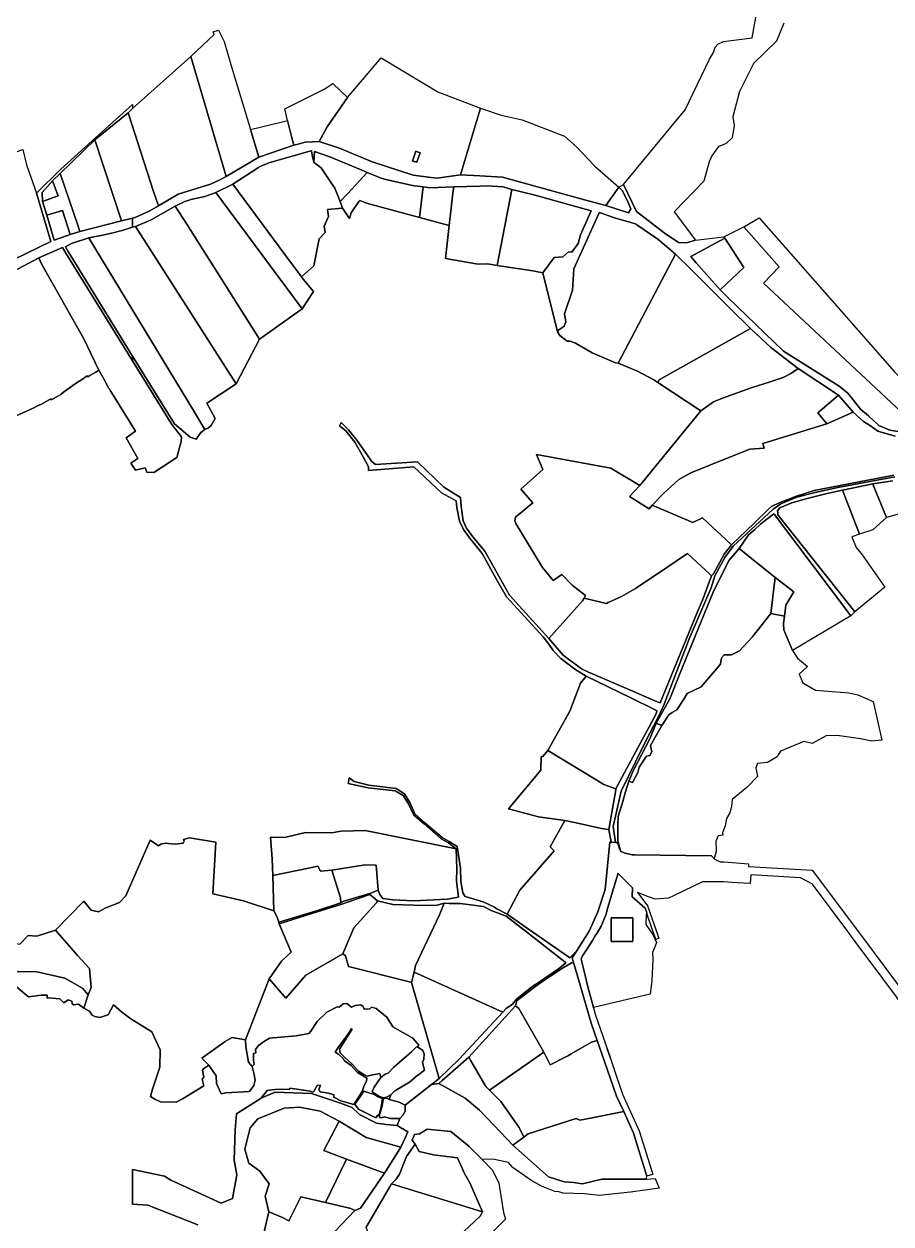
# Model space of a CAD drawing. Extents: x 542592 to 549536, y 1840490 to 1846308.
# Drawn here: x 547894 to 548738, y 1841193 to 1842361 of the extents above; entities that cross this region are included whole.
import ezdxf

# ---------------------------------------------------------------- set-up
doc = ezdxf.new("R2010")
doc.units = 0
doc.layers.add('Level 10', color=7, linetype='Continuous')

msp = doc.modelspace()

# ---------------------------------------------------------------- linework, layer by layer
at = {"layer": 'Level 10'}
for points in [[(548634.14, 1842362.34), (548626.93, 1842344.8), (548604.46, 1842322.8), (548591.02, 1842295.54), (548584.44, 1842270.96), (548585.81, 1842262.58), (548583.63, 1842250.58), (548577.93, 1842245.16), (548573.38, 1842243.12), (548570.29, 1842242.01), (548563.85, 1842232.93), (548561.39, 1842227.29), (548556.02, 1842208.38), (548527.3, 1842178.58), (548548.15, 1842151.01), (548539.36, 1842148.15), (548531.49, 1842148.7), (548517.64, 1842158.03), (548490.71, 1842178.87), (548477.82, 1842205.04), (548537.9, 1842277.76), (548561.57, 1842327.27), (548565.46, 1842333.64), (548567.28, 1842338.89), (548569.7, 1842341.67), (548575.33, 1842344.32), (548603.09, 1842347.92), (548607.21, 1842369.77)], [(547860.61, 1842120.69), (547920.43, 1842149.61), (547906.57, 1842196.75), (547930.24, 1842219.87), (547980.9121, 1842265.8197), (548000, 1842282.97), (548000, 1842278.97), (547995.61, 1842275.04), (547963.39, 1842248.55), (547929.41, 1842215.7), (547922.15, 1842208.81), (547911.86, 1842197.41), (547912.39, 1842188.67), (547916.54, 1842175.21), (547923.64, 1842150.78), (547939.27, 1842156.27), (547948.48, 1842159.26), (547989.04, 1842169.64), (548000, 1842172.42), (548000, 1842170.7075), (548000, 1842163.5128), (548000, 1842163.43), (547989.73, 1842160.25), (547986.8423, 1842159.5483), (547982.2957, 1842158.4434), (547973.64, 1842156.34), (547972.3684, 1842156.0778), (547957.54, 1842153.02), (547940.64, 1842147.74), (547934.68, 1842144.5), (547937.14, 1842139.7), (548000, 1842038), (548000, 1842033.26), (547934.88, 1842138.35), (547931.81, 1842143.74), (547908.58, 1842133.82), (547836.9554, 1842095.8362)], [(548742.49, 1841960.16), (548725.68, 1841964.98), (548718.2815, 1841969.9866), (548711.73, 1841974.42), (548701.51, 1841983.49), (548687.21, 1842000.06), (548648.09, 1842025.83), (548621.29, 1842046.38), (548601.54, 1842064.73), (548582.1363, 1842084.0513), (548544.1207, 1842121.9054), (548528.56, 1842137.4), (548511.35, 1842151.79), (548490.8718, 1842165.9732), (548490.14, 1842166.48), (548483.9617, 1842168.2741), (548470.27, 1842172.25), (548468.1501, 1842173.0065), (548455.5727, 1842177.495), (548454.5228, 1842177.8002), (548454.3354, 1842177.3874), (548429.64, 1842123), (548428.36, 1842102.1), (548420.62, 1842079.11), (548421.72, 1842071.38), (548420.12, 1842067.15), (548414.68, 1842063.28), (548413.54, 1842061.52), (548399.36, 1842119.11), (548410.48, 1842133.92), (548419.03, 1842134.69), (548424.24, 1842139.53), (548427.52, 1842139.25), (548433.87, 1842147.7), (548435.99, 1842156.14), (548446.56, 1842179.36), (548390.7, 1842195.12), (548369.34, 1842200.07), (548360.86, 1842202.93), (548344.95, 1842203.74), (548338.44, 1842203.44), (548312.59, 1842202.86), (548289.87, 1842201.76), (548282.81, 1842202.66), (548274.338, 1842203.7468), (548272.52, 1842203.98), (548246.6707, 1842210.1069), (548241.89, 1842211.24), (548228.39, 1842216.9), (548224.7358, 1842218.4297), (548191.96, 1842232.15), (548177, 1842237.07), (548176.7338, 1842232.0066), (548176.4517, 1842226.6427), (548176.44, 1842226.42), (548176.3777, 1842226.7287), (548175.3024, 1842232.0592), (548174.1, 1842238.02), (548173.55, 1842237.91), (548168.1081, 1842236.3444), (548157.5986, 1842233.3208), (548132.57, 1842226.12), (548131.2653, 1842225.5722), (548129.5044, 1842224.8329), (548128.0272, 1842224.2127), (548127.1488, 1842223.8439), (548124.71, 1842222.82), (548122.6832, 1842221.5166), (548097.59, 1842205.38), (548080.97, 1842197.17), (548070.17, 1842193.4), (548056.6933, 1842190.3331), (548055.01, 1842189.95), (548050.95, 1842188.68), (548042.2233, 1842184.2238), (548041.55, 1842183.88), (548018.12, 1842170.65), (548002.98, 1842164.35), (548000, 1842163.43), (548000, 1842163.5128), (548000, 1842170.7075), (548000, 1842172.42), (548002.47, 1842173.05), (548016.73, 1842179.59), (548025.09, 1842184.39), (548044.27, 1842195.73), (548075.71, 1842205.39), (548084.91, 1842209.56), (548091.11, 1842212.97), (548122.8, 1842231.66), (548157.08, 1842243.34), (548161.1065, 1842244.4857), (548167.94, 1842246.43), (548181.53, 1842246.81), (548201.53, 1842240.34), (548233.19, 1842227.08), (548273.24, 1842214.19), (548290.5858, 1842212.0181), (548296.64, 1842211.26), (548319.39, 1842214.54), (548338.0662, 1842213.5144), (548360.18, 1842212.3), (548440.0107, 1842190.2829), (548460.58, 1842184.61), (548482.93, 1842177.65), (548485.17, 1842181.43), (548481.26, 1842190.46), (548476.6, 1842199.34), (548473.45, 1842202.63), (548477.82, 1842205.04), (548490.71, 1842178.87), (548517.64, 1842158.03), (548531.49, 1842148.7), (548539.36, 1842148.15), (548548.15, 1842151.01), (548575.71, 1842154.23), (548576.55, 1842152.75), (548543.36, 1842134.94), (548548.6911, 1842128.8562), (548571.9, 1842102.37), (548579.3713, 1842095.1495), (548633.58, 1842042.76), (548688.07, 1842008.57), (548696.39, 1842001.86), (548709.13, 1841985.95), (548716.36, 1841979.95), (548726.65, 1841970.43), (548737.21, 1841965.85), (548750.7882, 1841963.693)], [(547873.07, 1841973.57), (547903.19, 1841987.27), (547907.32, 1841989.42), (547911.46, 1841991.25), (547920.31, 1841996.37), (547920.88, 1841995.3), (547923.46, 1841996.69), (547930.05, 1842000.68), (547932.85, 1842002.88), (547946.5, 1842012.5), (547950.11, 1842014.77), (547955.88, 1842018.79), (547956.58, 1842017.85), (547958.37, 1842019.14), (547964.25, 1842022.29), (547967.28, 1842024.23), (547972.26, 1842015.3), (547973.96, 1842011.86), (547976.48, 1842007.24), (547977.11, 1842006.39), (547978.91, 1842003.46), (547980.95, 1841999.9), (548002.94, 1841965.05), (547993.65, 1841958.37), (548005.26, 1841938.37), (547998.19, 1841933.8), (548002.76, 1841926.93), (548012.2, 1841929.28), (548013.83, 1841924.91), (548020.63, 1841924.68), (548043.2, 1841939.27), (548047.2, 1841954.81), (548047.77, 1841959.42), (548038.09, 1841971.41), (548000, 1842033.26), (548000, 1842038), (548040.85, 1841971.99), (548056.05, 1841959.19), (548061.9, 1841957.06), (548066.44, 1841963.75), (548070.4, 1841966.51), (548073.95, 1841968.22), (548076.48, 1841970.47), (548080.24, 1841977.38), (548072.13, 1841992.3), (548100.99, 1842011.15), (548123.62, 1842054.52), (548165.17, 1842083.88), (548176.21, 1842100.89), (548166.1, 1842112.85), (548164.58, 1842115.05), (548176.6, 1842125.84), (548181.78, 1842152.18), (548187.62, 1842158.31), (548186.35, 1842164.48), (548190.8, 1842173.81), (548189.88, 1842180.59), (548204.5, 1842182.03), (548211.03, 1842172.04), (548212.81, 1842177.4), (548220.2647, 1842188.3806), (548221.14, 1842189.67), (548227.78, 1842186.92), (548279.45, 1842172.88), (548308.21, 1842165.07), (548304.53, 1842132.98), (548336.4, 1842127.65), (548345.37, 1842127.75), (548355.02, 1842126.29), (548389.77, 1842121.04), (548399.36, 1842119.11), (548413.54, 1842061.52), (548416.04, 1842058.15), (548423.02, 1842052.42), (548426.02, 1842052.44), (548431.31, 1842050.55), (548447.41, 1842041.14), (548469.99, 1842031.46), (548472.66, 1842031.02), (548491.65, 1842023.35), (548507.54, 1842014.81), (548511.23, 1842012.26), (548553.26, 1841984.86), (548548.96, 1841979.52), (548538.5558, 1841966.7622), (548493.97, 1841912.09), (548465.71, 1841928.9), (548393.36, 1841942.17), (548399.36, 1841927.56), (548377.91, 1841908.45), (548389.55, 1841895.18), (548372.84, 1841881.04), (548372.03, 1841877.53), (548373.03, 1841874.96), (548399.21, 1841832.02), (548409.53, 1841819.38), (548418.03, 1841825.4), (548428.1, 1841815.02), (548440.98, 1841804.97), (548439.79, 1841802.35), (548438.13, 1841799.71), (548405.16, 1841763), (548366.89, 1841805.25), (548358.08, 1841820.82), (548342.9, 1841848.15), (548331.34, 1841861.99), (548325.06, 1841870.4), (548321.84, 1841877.75), (548319.93, 1841891.78), (548319.35, 1841900.26), (548302.88, 1841910.51), (548277.26, 1841934.92), (548236.33, 1841932.31), (548232.87, 1841935.34), (548218.39, 1841955.99), (548210.25, 1841966.28), (548203.13, 1841973.27), (548201.36, 1841970.21), (548207.7, 1841965.28), (548216.37, 1841954.11), (548224.34, 1841939.91), (548229.72, 1841930.11), (548229.64, 1841926.46), (548273.69, 1841930.04), (548300.7, 1841904.85), (548315.01, 1841897.06), (548315.77, 1841890.6), (548318.3, 1841877.13), (548322.3, 1841869.19), (548327.85, 1841861.01), (548340.3, 1841845.67), (548355.17, 1841818.97), (548364.16, 1841803.73), (548399.75, 1841764.67), (548405.15, 1841757.52), (548409.59, 1841751.35), (548416.85, 1841743.65), (548430.42, 1841733.23), (548441.58, 1841726.36), (548436.22, 1841719.47), (548425.56, 1841692.12), (548404.21, 1841653.89), (548399.36, 1841648.04), (548397.85, 1841647.95), (548397.59, 1841634.66), (548365.96, 1841596.99), (548395.15, 1841589.36), (548420.91, 1841585.74), (548406.58, 1841560.08), (548410.59, 1841556.35), (548377.06, 1841518.1), (548364.61, 1841494.42), (548354.66, 1841499.74), (548352.38, 1841501.31), (548341.23, 1841506.75), (548323.76, 1841511.85), (548321.43, 1841515.38), (548319.56, 1841526.33), (548319.33, 1841539.53), (548316.15, 1841560.31), (548308.35, 1841565.34), (548301.27, 1841569.33), (548284.38, 1841583.55), (548274.89, 1841592.21), (548270.03, 1841603.38), (548264.66, 1841611.72), (548256.56, 1841616.86), (548229.92, 1841620.32), (548215.85, 1841623.63), (548210.98, 1841627.35), (548209.77, 1841621.86), (548229.36, 1841617.53), (548255.71, 1841614.77), (548263.56, 1841610.26), (548268.58, 1841602.01), (548273.66, 1841590.98), (548283.93, 1841582.43), (548300.44, 1841567.91), (548307.41, 1841563.97), (548315.02, 1841558.29), (548226.44, 1841576.08), (548203.1, 1841575.56), (548193.54, 1841573.68), (548168.22, 1841573.96), (548147.96, 1841569.34), (548134.32, 1841569.69), (548135.77, 1841548.38), (548136.43, 1841532.17), (548137.64, 1841497.71), (548107.89, 1841507.62), (548077.96, 1841514.43), (548081.12, 1841564.75), (548055.33, 1841568.93), (548049.43, 1841567.23), (548050.31, 1841565.64), (548049.21, 1841563.78), (548041.44, 1841562.86), (548031.68, 1841563.8), (548027.61, 1841562.76), (548025.23, 1841561.12), (548017.17, 1841566.68), (547993.36, 1841512.54), (547987.25, 1841506), (547973.82, 1841500.83), (547966.75, 1841496.91), (547959.76, 1841498.53), (547952.55, 1841507.26), (547925.05, 1841478.93), (547906.89, 1841473.05), (547898.23, 1841473.84), (547890.08, 1841465.48)], [(547836.9554, 1842095.8362), (547908.58, 1842133.82), (547911.34, 1842127.82), (547952.61, 1842054.81), (547967.28, 1842024.23), (547964.25, 1842022.29), (547958.37, 1842019.14), (547956.58, 1842017.85), (547955.88, 1842018.79), (547950.11, 1842014.77), (547946.5, 1842012.5), (547932.85, 1842002.88), (547930.05, 1842000.68), (547923.46, 1841996.69), (547920.88, 1841995.3), (547920.31, 1841996.37), (547911.46, 1841991.25), (547907.32, 1841989.42), (547903.19, 1841987.27), (547873.07, 1841973.57)], [(548741.19, 1841922.06), (548663.72, 1841907.02), (548645.55, 1841901.32), (548630.4254, 1841895.5187), (548630.09, 1841895.39), (548622.15, 1841891.5), (548619.266, 1841888.7926), (548605, 1841875.4), (548583.09, 1841854.27), (548577.9823, 1841859.014), (548559.6246, 1841876.0646), (548554.86, 1841880.49), (548545.51, 1841875.97), (548505.98, 1841892.84), (548517.18, 1841904.6), (548531.85, 1841917.75), (548543.37, 1841924.41), (548578.9508, 1841938.6362), (548601.02, 1841947.46), (548614.99, 1841948.32), (548613.57, 1841952.78), (548675.99, 1841972.04), (548701.51, 1841983.49), (548711.73, 1841974.42), (548718.2815, 1841969.9866), (548725.68, 1841964.98), (548742.49, 1841960.16)], [(548742.21, 1841920.44), (548686.55, 1841909.92), (548664.62, 1841905.31), (548646.68, 1841900.49), (548631.24, 1841894.26), (548623.61, 1841888.88), (548584.6, 1841853.06), (548576.62, 1841841.91), (548566.85, 1841823.97), (548565.9139, 1841820.854), (548563.35, 1841812.32), (548541.83, 1841762.76), (548538.9097, 1841755.0573), (548517.68, 1841699.06), (548516.306, 1841696.0811), (548511.79, 1841686.29), (548499.52, 1841663.25), (548489.5825, 1841642.9775), (548475.52, 1841614.29), (548468.02, 1841579.93), (548470.3073, 1841564.3819), (548470.3076, 1841564.3801), (548466.0078, 1841564.5891), (548466.0077, 1841564.5896), (548463.69, 1841577.06), (548470.4097, 1841615.7913), (548470.55, 1841616.6), (548471.915, 1841619.1438), (548509.76, 1841689.67), (548510.25, 1841692.7), (548507.477, 1841694.0593), (548484.9825, 1841705.0854), (548441.58, 1841726.36), (548430.42, 1841733.23), (548416.85, 1841743.65), (548409.59, 1841751.35), (548405.15, 1841757.52), (548399.75, 1841764.67), (548364.16, 1841803.73), (548355.17, 1841818.97), (548340.3, 1841845.67), (548327.85, 1841861.01), (548322.3, 1841869.19), (548318.3, 1841877.13), (548315.77, 1841890.6), (548315.01, 1841897.06), (548300.7, 1841904.85), (548273.69, 1841930.04), (548229.64, 1841926.46), (548229.72, 1841930.11), (548224.34, 1841939.91), (548216.37, 1841954.11), (548207.7, 1841965.28), (548201.36, 1841970.21), (548203.13, 1841973.27), (548210.25, 1841966.28), (548218.39, 1841955.99), (548232.87, 1841935.34), (548236.33, 1841932.31), (548277.26, 1841934.92), (548302.88, 1841910.51), (548319.35, 1841900.26), (548319.93, 1841891.78), (548321.84, 1841877.75), (548325.06, 1841870.4), (548331.34, 1841861.99), (548342.9, 1841848.15), (548358.08, 1841820.82), (548366.89, 1841805.25), (548405.16, 1841763), (548419.16, 1841746.64), (548436.98, 1841733.54), (548443.75, 1841730.15), (548487.7001, 1841711.3106), (548510.7621, 1841701.425), (548513.48, 1841700.26), (548549.8127, 1841788.1893), (548554.85, 1841800.38), (548563.76, 1841824.03), (548565.62, 1841826.08), (548575.83, 1841845.09), (548583.09, 1841854.27), (548605, 1841875.4), (548619.266, 1841888.7926), (548622.15, 1841891.5), (548630.09, 1841895.39), (548630.4254, 1841895.5187), (548645.55, 1841901.32), (548663.72, 1841907.02), (548741.19, 1841922.06)], [(548740.14, 1841916.56), (548725, 1841914.32), (548720.6, 1841913.72), (548691.02, 1841907.48), (548677.39, 1841904.56), (548655.52, 1841899.16), (548641.75, 1841895.09), (548630.03, 1841890.21), (548627.88, 1841887.34), (548628.0572, 1841885.7294), (548628.32, 1841883.34), (548703.31, 1841789.13), (548699.25, 1841784.96), (548624.8786, 1841883.6516), (548624.39, 1841884.3), (548613.32, 1841875.99), (548611.4581, 1841874.3313), (548605.3339, 1841868.8756), (548599.67, 1841863.83), (548590.52, 1841850.55), (548580.67, 1841839.38), (548566.14, 1841810.28), (548563.0292, 1841802.6475), (548532.5489, 1841727.8623), (548522.97, 1841704.36), (548509.66, 1841680.53), (548503.57, 1841665.18), (548487.7, 1841634.95), (548482.98, 1841624.13), (548479.64, 1841612.81), (548477.32, 1841604.44), (548472.79, 1841589.7), (548472.3, 1841581.32), (548472.49, 1841566.21), (548474.15, 1841559.73), (548475.33, 1841555.62), (548474.06, 1841558.68), (548473.05, 1841561.71), (548472.22, 1841564.03), (548472.21, 1841564.29), (548470.5657, 1841564.3679), (548470.31, 1841564.38), (548470.3076, 1841564.3801), (548470.3073, 1841564.3819), (548468.02, 1841579.93), (548475.52, 1841614.29), (548489.5825, 1841642.9775), (548499.52, 1841663.25), (548511.79, 1841686.29), (548516.306, 1841696.0811), (548517.68, 1841699.06), (548538.9097, 1841755.0573), (548541.83, 1841762.76), (548563.35, 1841812.32), (548565.9139, 1841820.854), (548566.85, 1841823.97), (548576.62, 1841841.91), (548584.6, 1841853.06), (548623.61, 1841888.88), (548631.24, 1841894.26), (548646.68, 1841900.49), (548664.62, 1841905.31), (548686.55, 1841909.92), (548742.21, 1841920.44)], [(548753.56, 1841886.51), (548733.91, 1841880.7), (548721.3615, 1841911.8307), (548720.6, 1841913.72), (548725, 1841914.32), (548740.14, 1841916.56)], [(548757.18, 1841396.34), (548717.2347, 1841449.7672), (548706.233, 1841464.4821), (548697.3, 1841476.43), (548661.96, 1841523.71), (548650.11, 1841530.1), (548601.8612, 1841532.9987), (548601.84, 1841533), (548601.32, 1841524.41), (548588.444, 1841525.181), (548583.4556, 1841525.4796), (548583.3746, 1841525.4845), (548575.6, 1841525.95), (548554.82, 1841526), (548527.2318, 1841512.6818), (548527.2033, 1841512.6681), (548521.78, 1841510.05), (548508.35, 1841509.03), (548505.0691, 1841510.3525), (548502.3694, 1841511.4408), (548502.3687, 1841511.4411), (548491.63, 1841515.77), (548501.63, 1841502.28), (548501.787, 1841501.8194), (548501.7892, 1841501.8129), (548502.4073, 1841500), (548503.6897, 1841496.2384), (548507.742, 1841484.3519), (548511.2331, 1841474.1116), (548511.4395, 1841473.5062), (548512.27, 1841471.07), (548509.28, 1841470.06), (548504.596, 1841483.8133), (548502.079, 1841491.2039), (548500.5205, 1841495.7799), (548498.93, 1841500.45), (548486.27, 1841511.32), (548486.8, 1841520.07), (548472.8512, 1841534.3385), (548472.84, 1841534.35), (548468.1828, 1841519.6065), (548467.65, 1841517.92), (548467.57, 1841517.43), (548462.5217, 1841500), (548460.92, 1841494.47), (548456.1, 1841482.98), (548452.75, 1841476.75), (548450.47, 1841473.45), (548447.6593, 1841469.0441), (548443.0525, 1841461.8229), (548437.9658, 1841453.8493), (548437.29, 1841452.79), (548436.62, 1841450.86), (548438.5153, 1841442.9164), (548438.92, 1841441.22), (548440.65, 1841434.76), (548443.25, 1841423.88), (548448.6044, 1841403.654), (548448.6816, 1841403.3622), (548450.35, 1841397.06), (548465.17, 1841354.21), (548462.03, 1841363.54), (548476.266, 1841321.2999), (548476.94, 1841319.3), (548481.5436, 1841309.2534), (548493.34, 1841283.51), (548505.1522, 1841245.2015), (548506.42, 1841241.09), (548506.05, 1841240.98), (548500.69, 1841239.32), (548500.3323, 1841240.4797), (548487.72, 1841281.37), (548478.1773, 1841302.2841), (548471.23, 1841317.51), (548459.15, 1841352.11), (548452.2361, 1841371.6845), (548446.71, 1841387.33), (548433.4963, 1841433.1611), (548429.5999, 1841446.6756), (548428.01, 1841452.19), (548432.0601, 1841458.5383), (548444.47, 1841477.99), (548452.94, 1841496.94), (548460.02, 1841518.76), (548464.55, 1841564.66), (548466.0078, 1841564.5891), (548470.3076, 1841564.3801), (548470.31, 1841564.38), (548470.5657, 1841564.3679), (548472.21, 1841564.29), (548472.22, 1841564.03), (548473.05, 1841561.71), (548474.06, 1841558.68), (548475.33, 1841555.62), (548479.44, 1841553.99), (548486.38, 1841552.33), (548488.689, 1841552.2979), (548563.5224, 1841551.2579), (548566.3052, 1841548.7948), (548567.35, 1841547.87), (548567.561, 1841547.7721), (548572.05, 1841545.69), (548576.0812, 1841545.3906), (548599.65, 1841543.64), (548599.58, 1841541.14), (548661.7, 1841537.42), (548703.71, 1841481.22), (548720.0268, 1841459.3961), (548722.8083, 1841455.6759), (548763.59, 1841401.13)], [(547887.02, 1841423.8), (547895.38, 1841416.62), (547898.68, 1841414.11), (547911.01, 1841415.63), (547916.83, 1841415.6), (547916.7, 1841412.81), (547917.93, 1841413.03), (547929.09, 1841412.29), (547933.16, 1841408.24), (547937.28, 1841411.14), (547940.77, 1841409.79), (547941.08, 1841407.37), (547942.51, 1841406.2), (547947.28, 1841406.8), (547952.44, 1841402.95), (547957.95, 1841400.13), (547960.73, 1841396.33), (547963.33, 1841394.84), (547968.2, 1841394.04), (547976.25, 1841396.58), (547981.45, 1841406.18), (547989.27, 1841399.39), (547998.3, 1841392.53), (548018.73, 1841380.09), (548026.76, 1841362.32), (548026.46, 1841345.72), (548024.3, 1841338.82), (548019.51, 1841324.24), (548017.34, 1841317.14), (548021.55, 1841314.55), (548027.19, 1841311.92), (548042.47, 1841311.4), (548049.32, 1841314.97), (548069.23, 1841327.26), (548067.69, 1841333.82), (548069.47, 1841335.71), (548067.95, 1841342.57), (548069.46, 1841344.33), (548074.1, 1841347.42), (548081.44, 1841337.2), (548081.58, 1841329.72), (548086.07, 1841319.56), (548090.83, 1841320.6), (548113.73, 1841321.97), (548118.02, 1841327.73), (548119.4, 1841332.94), (548118.15, 1841339.76), (548116.42, 1841346.35), (548118.28, 1841348.27), (548117.68, 1841352.22), (548117.72, 1841359.04), (548120.12, 1841359.63), (548119.81, 1841362.82), (548122.62, 1841366.79), (548128.29, 1841370.76), (548133.38, 1841373.85), (548159.39, 1841376.18), (548171.54, 1841378.54), (548173.51, 1841380.55), (548179.84, 1841389.98), (548188.95, 1841399.23), (548199.08, 1841404.38), (548201.11, 1841403.96), (548204.89, 1841407.3), (548208.54, 1841407.59), (548213.23, 1841404.08), (548216.68, 1841405.52), (548222.06, 1841406.32), (548224.35, 1841404.81), (548225.3, 1841402.21), (548231.07, 1841402.46), (548232.49, 1841403.88), (548237.29, 1841402.65), (548247.66, 1841394.18), (548253.27, 1841384.9), (548272.94, 1841373.82), (548278.67, 1841367.01), (548277.47, 1841365.38), (548276.1, 1841365.05), (548271.84, 1841360.87), (548254.16, 1841345.31), (548248.92, 1841339.71), (548246.04, 1841338.84), (548241.8, 1841335.44), (548240.57, 1841339.54), (548232.22, 1841337.7), (548228.4, 1841336.92), (548224.97, 1841338.31), (548219.95, 1841341.79), (548213.89, 1841348.56), (548206.55, 1841355.12), (548201.97, 1841359.58), (548201.55, 1841363.27), (548210.76, 1841377.92), (548213.92, 1841382.48), (548213.24, 1841383.11), (548210.08, 1841378.31), (548200.03, 1841364.78), (548197.17, 1841360.18), (548200.82, 1841358.09), (548205.1, 1841353.97), (548206.2, 1841351.7), (548212.81, 1841347.34), (548218.98, 1841340.55), (548223.79, 1841337.36), (548227.92, 1841335.02), (548227.74, 1841331.95), (548225.2, 1841326.95), (548223.91, 1841322.66), (548220.77, 1841317.58), (548215.27, 1841309.37), (548202.86, 1841312.89), (548196.05, 1841316.23), (548195.79, 1841318.65), (548190.83, 1841320.17), (548182.51, 1841321.66), (548181.43, 1841323.78), (548183.02, 1841328.22), (548179.6, 1841327.86), (548176.53, 1841321.99), (548175.18, 1841321.32), (548173.12, 1841322.1), (548153.12, 1841325.28), (548152.8, 1841323.92), (548144.82, 1841324.22), (548138.57, 1841323.77), (548130.98, 1841322.85), (548125.33, 1841315.26), (548101.08, 1841300.16), (548099.93, 1841284.51), (548098.96, 1841254.89), (548101.36, 1841240.82), (548097.19, 1841217.87), (548086.36, 1841213.27), (548037.31, 1841235.52), (548031.15, 1841239.49), (548000, 1841246.1), (548000, 1841212.3), (548014.76, 1841211.17), (548063.47, 1841191.99)], [(548183.58, 1841171.68), (548216.22, 1841205.96), (548221.99, 1841208.39), (548245.27, 1841242.38), (548247.18, 1841245.17), (548261.2, 1841267.84), (548265.69, 1841277.49), (548268.04, 1841282.72), (548257.45, 1841288.67), (548260.26, 1841295.69), (548263.54, 1841299.23), (548265.23, 1841302.75), (548265.25, 1841308.5), (548290.93, 1841328.72), (548298.31, 1841329.59), (548323.67, 1841315.5), (548337.6, 1841303.87), (548352.14, 1841288.71), (548370.14, 1841269.74), (548404.91, 1841238.92), (548420.23, 1841234.06), (548429.33, 1841233.31), (548438.11, 1841231.91), (548456.77, 1841236.41), (548470.1725, 1841236.4131), (548500.02, 1841236.42), (548508.78, 1841237.1), (548512.59, 1841227.73), (548484.73, 1841223.73), (548475.3678, 1841222.7819), (548454.71, 1841220.69), (548440, 1841222.16), (548419.24, 1841222.8), (548414.92, 1841224.21), (548411.2, 1841224.61), (548398.16, 1841229.7), (548387.84, 1841235.49), (548370.55, 1841247.55), (548366, 1841252.86), (548352.43, 1841255.63), (548339.9, 1841256), (548327.64, 1841268.31), (548309.78, 1841282.83), (548286.68, 1841285.14), (548279.37, 1841280.7), (548274.57, 1841279.91), (548272.12, 1841274.62), (548275.02, 1841270.76), (548266.7122, 1841258.6905), (548259.78, 1841241.38), (548256.45, 1841236.51), (548252.1201, 1841231.9988), (548252.1, 1841231.94), (548250.7669, 1841229.6601), (548227.42, 1841189.73)], [(548063.47, 1841191.99), (548014.76, 1841211.17), (548000, 1841212.3), (548000, 1841246.1), (548031.15, 1841239.49), (548037.31, 1841235.52), (548086.36, 1841213.27), (548097.19, 1841217.87), (548101.36, 1841240.82), (548098.96, 1841254.89), (548099.93, 1841284.51), (548101.08, 1841300.16), (548125.33, 1841315.26), (548138.84, 1841321.39), (548174.23, 1841319.96), (548202.3, 1841310.54), (548213.77, 1841306.17), (548221, 1841299.49), (548237.51, 1841291.12), (548246.83, 1841289.83), (548257.45, 1841288.67), (548268.04, 1841282.72), (548265.69, 1841277.49), (548261.2, 1841267.84), (548227.55, 1841276.98), (548201.23, 1841292.91), (548182.7, 1841302.85), (548162.5, 1841306.69), (548147.68, 1841305.8), (548121.96, 1841295.35), (548114.39, 1841286.66), (548109.27, 1841265.65), (548113.18, 1841252.06), (548123.94, 1841244.41), (548133.05, 1841232.09), (548129.14, 1841220.01), (548132.72, 1841204.77), (548127.53, 1841182.67)], [(548316.87, 1841180.37), (548338.37, 1841200.48), (548340.64, 1841204.58), (548328.24, 1841232.84), (548323.24, 1841242.09), (548316.32, 1841257.2), (548292.93, 1841260.33), (548278.94, 1841263.41), (548275.02, 1841270.76), (548272.12, 1841274.62), (548274.57, 1841279.91), (548279.37, 1841280.7), (548286.68, 1841285.14), (548309.78, 1841282.83), (548327.64, 1841268.31), (548339.9, 1841256), (548350.52, 1841245.42), (548356.68, 1841232.5), (548361.2, 1841204.17), (548363.19, 1841197.63), (548338.55, 1841172.86)]]:
    msp.add_lwpolyline(points, dxfattribs=at)
for points in [[(548114.71, 1842258.67), (548122.8, 1842231.66), (548091.11, 1842212.97), (548091.1, 1842212.99), (548056.73, 1842329.65), (548073.8795, 1842345.9105), (548079.3, 1842351.05), (548078.43, 1842353.71), (548083.72, 1842355.44), (548089.01, 1842344.49), (548096.4405, 1842319.6772)], [(548044.27, 1842195.73), (548025.09, 1842184.39), (548020.28, 1842198.28), (547995.61, 1842275.04), (548000, 1842278.97), (548056.73, 1842329.65), (548091.1, 1842212.99), (548091.11, 1842212.97), (548084.91, 1842209.56), (548075.71, 1842205.39)], [(548338.83, 1842279.38), (548319.39, 1842214.54), (548296.64, 1842211.26), (548290.5858, 1842212.0181), (548273.24, 1842214.19), (548233.19, 1842227.08), (548201.53, 1842240.34), (548181.53, 1842246.81), (548189.41, 1842261.31), (548209.38, 1842289.72), (548242.11, 1842328.38), (548297.13, 1842295.21)], [(548150.71, 1842267.44), (548148.07, 1842278.71), (548186.65, 1842297.91), (548195.07, 1842303.46), (548209.38, 1842289.72), (548189.41, 1842261.31), (548181.53, 1842246.81), (548167.94, 1842246.43), (548161.1065, 1842244.4857), (548157.08, 1842243.34), (548154.8563, 1842251.7532)], [(548002.47, 1842173.05), (548000, 1842172.42), (547989.04, 1842169.64), (547963.39, 1842248.55), (547995.61, 1842275.04), (548020.28, 1842198.28), (548025.09, 1842184.39), (548016.73, 1842179.59)], [(548473.45, 1842202.63), (548460.58, 1842184.61), (548440.0107, 1842190.2829), (548360.18, 1842212.3), (548338.0662, 1842213.5144), (548319.39, 1842214.54), (548338.83, 1842279.38), (548358.98, 1842272.69), (548379.4, 1842268.13), (548420.44, 1842252.08), (548432.47, 1842241.44), (548450.12, 1842223.06)], [(548157.08, 1842243.34), (548122.8, 1842231.66), (548114.71, 1842258.67), (548142.984, 1842265.5579), (548150.71, 1842267.44), (548154.8563, 1842251.7532)], [(547963.39, 1842248.55), (547989.04, 1842169.64), (547948.48, 1842159.26), (547947.03, 1842164.44), (547929.41, 1842215.7)], [(547906.57, 1842196.75), (547920.43, 1842149.61), (547860.61, 1842120.69), (547842.02, 1842192.86), (547839.51, 1842202.19), (547841.11, 1842204.17), (547855.04, 1842224.34), (547886.77, 1842236.95), (547893.19, 1842239.05), (547896.83, 1842224.17)], [(548202.02, 1842188.39), (548204.5, 1842182.03), (548189.88, 1842180.59), (548190.8, 1842173.81), (548186.35, 1842164.48), (548187.62, 1842158.31), (548181.78, 1842152.18), (548176.6, 1842125.84), (548164.58, 1842115.05), (548148.33, 1842137.08), (548097.59, 1842205.38), (548122.6832, 1842221.5166), (548124.71, 1842222.82), (548127.1488, 1842223.8439), (548128.0272, 1842224.2127), (548129.5044, 1842224.8329), (548131.2653, 1842225.5722), (548132.57, 1842226.12), (548157.5986, 1842233.3208), (548168.1081, 1842236.3444), (548173.55, 1842237.91), (548174.1, 1842238.02), (548175.3024, 1842232.0592), (548176.3777, 1842226.7287), (548176.44, 1842226.42), (548176.9688, 1842226.0414), (548183.48, 1842221.38), (548192.6901, 1842207.7612), (548196.85, 1842201.61)], [(548176.44, 1842226.42), (548176.4517, 1842226.6427), (548176.7338, 1842232.0066), (548177, 1842237.07), (548191.96, 1842232.15), (548224.7358, 1842218.4297), (548228.39, 1842216.9), (548209.1617, 1842196.1113), (548202.02, 1842188.39), (548196.85, 1842201.61), (548192.6901, 1842207.7612), (548183.48, 1842221.38), (548176.9688, 1842226.0414)], [(548280.1, 1842235.93), (548276.81, 1842226.68), (548272.41, 1842227.88), (548275.65, 1842237.52)], [(548276.81, 1842226.68), (548280.1, 1842235.93), (548275.65, 1842237.52), (548272.41, 1842227.88)], [(547948.48, 1842159.26), (547939.27, 1842156.27), (547931.84, 1842179.62), (547916.54, 1842175.21), (547912.39, 1842188.67), (547927.38, 1842194.11), (547922.15, 1842208.81), (547929.41, 1842215.7), (547947.03, 1842164.44)], [(548228.39, 1842216.9), (548241.89, 1842211.24), (548246.6707, 1842210.1069), (548272.52, 1842203.98), (548274.338, 1842203.7468), (548282.81, 1842202.66), (548279.45, 1842172.88), (548227.78, 1842186.92), (548221.14, 1842189.67), (548220.2647, 1842188.3806), (548212.81, 1842177.4), (548211.03, 1842172.04), (548204.5, 1842182.03), (548202.02, 1842188.39), (548209.1617, 1842196.1113)], [(547927.38, 1842194.11), (547912.39, 1842188.67), (547911.86, 1842197.41), (547922.15, 1842208.81)], [(548176.21, 1842100.89), (548165.17, 1842083.88), (548080.97, 1842197.17), (548097.59, 1842205.38), (548148.33, 1842137.08), (548164.58, 1842115.05), (548166.1, 1842112.85)], [(548282.81, 1842202.66), (548289.87, 1842201.76), (548312.59, 1842202.86), (548311.83, 1842196.67), (548308.21, 1842165.07), (548279.45, 1842172.88)], [(548369.34, 1842200.07), (548355.02, 1842126.29), (548345.37, 1842127.75), (548336.4, 1842127.65), (548304.53, 1842132.98), (548308.21, 1842165.07), (548311.83, 1842196.67), (548312.59, 1842202.86), (548338.44, 1842203.44), (548344.95, 1842203.74), (548360.86, 1842202.93)], [(548369.34, 1842200.07), (548390.7, 1842195.12), (548446.56, 1842179.36), (548435.99, 1842156.14), (548433.87, 1842147.7), (548427.52, 1842139.25), (548424.24, 1842139.53), (548419.03, 1842134.69), (548410.48, 1842133.92), (548399.36, 1842119.11), (548389.77, 1842121.04), (548355.02, 1842126.29)], [(548473.45, 1842202.63), (548476.6, 1842199.34), (548481.26, 1842190.46), (548485.17, 1842181.43), (548482.93, 1842177.65), (548460.58, 1842184.61)], [(548080.97, 1842197.17), (548165.17, 1842083.88), (548123.62, 1842054.52), (548052.79, 1842166.62), (548041.55, 1842183.88), (548042.2233, 1842184.2238), (548050.95, 1842188.68), (548055.01, 1842189.95), (548056.6933, 1842190.3331), (548070.17, 1842193.4)], [(547923.64, 1842150.78), (547916.54, 1842175.21), (547931.84, 1842179.62), (547939.27, 1842156.27)], [(548123.62, 1842054.52), (548100.99, 1842011.15), (548002.98, 1842164.35), (548018.12, 1842170.65), (548041.55, 1842183.88), (548052.79, 1842166.62)], [(548528.56, 1842137.4), (548472.66, 1842031.02), (548469.99, 1842031.46), (548447.41, 1842041.14), (548431.31, 1842050.55), (548426.02, 1842052.44), (548423.02, 1842052.42), (548416.04, 1842058.15), (548413.54, 1842061.52), (548414.68, 1842063.28), (548420.12, 1842067.15), (548421.72, 1842071.38), (548420.62, 1842079.11), (548428.36, 1842102.1), (548429.64, 1842123), (548454.3354, 1842177.3874), (548454.5228, 1842177.8002), (548455.5727, 1842177.495), (548468.1501, 1842173.0065), (548470.27, 1842172.25), (548483.9617, 1842168.2741), (548490.14, 1842166.48), (548490.8718, 1842165.9732), (548511.35, 1842151.79)], [(548002.98, 1842164.35), (548100.99, 1842011.15), (548072.13, 1841992.3), (548080.24, 1841977.38), (548076.48, 1841970.47), (548073.95, 1841968.22), (548070.4, 1841966.51), (548059.44, 1841985.17), (547957.7635, 1842152.6518), (547957.54, 1842153.02), (547972.3684, 1842156.0778), (547973.64, 1842156.34), (547982.2957, 1842158.4434), (547986.8423, 1842159.5483), (547989.73, 1842160.25), (548000, 1842163.43)], [(548579.3713, 1842095.1495), (548571.9, 1842102.37), (548595.14, 1842124.34), (548576.55, 1842152.75), (548575.71, 1842154.23), (548595.17, 1842163.99), (548629.42, 1842124.87), (548614.15, 1842109.03), (548773.72, 1841960.05), (548750.7882, 1841963.693), (548737.21, 1841965.85), (548726.65, 1841970.43), (548716.36, 1841979.95), (548709.13, 1841985.95), (548696.39, 1842001.86), (548688.07, 1842008.57), (548633.58, 1842042.76)], [(548783.1263, 1841955.0093), (548773.72, 1841960.05), (548614.15, 1842109.03), (548629.42, 1842124.87), (548595.17, 1842163.99), (548610.01, 1842172.58), (548716.28, 1842051.83), (548741.42, 1842023.02), (548764.68, 1841999.93), (548781.35, 1842013.6), (548791.63, 1842021.8), (548817.5133, 1841965.2253), (548817.9, 1841964.38), (548790.72, 1841950.94)], [(548040.85, 1841971.99), (548000, 1842038), (547937.14, 1842139.7), (547934.68, 1842144.5), (547940.64, 1842147.74), (547957.54, 1842153.02), (547957.7635, 1842152.6518), (548059.44, 1841985.17), (548070.4, 1841966.51), (548066.44, 1841963.75), (548061.9, 1841957.06), (548056.05, 1841959.19)], [(548576.55, 1842152.75), (548595.14, 1842124.34), (548571.9, 1842102.37), (548548.6911, 1842128.8562), (548543.36, 1842134.94)], [(548000, 1842033.26), (548038.09, 1841971.41), (548047.77, 1841959.42), (548047.2, 1841954.81), (548043.2, 1841939.27), (548020.63, 1841924.68), (548013.83, 1841924.91), (548012.2, 1841929.28), (548002.76, 1841926.93), (547998.19, 1841933.8), (548005.26, 1841938.37), (547993.65, 1841958.37), (548002.94, 1841965.05), (547980.95, 1841999.9), (547978.91, 1842003.46), (547977.11, 1842006.39), (547976.48, 1842007.24), (547973.96, 1842011.86), (547972.26, 1842015.3), (547967.28, 1842024.23), (547952.61, 1842054.81), (547911.34, 1842127.82), (547908.58, 1842133.82), (547931.81, 1842143.74), (547934.88, 1842138.35)], [(548528.56, 1842137.4), (548544.1207, 1842121.9054), (548582.1363, 1842084.0513), (548601.54, 1842064.73), (548512.78, 1842014.85), (548511.23, 1842012.26), (548507.54, 1842014.81), (548491.65, 1842023.35), (548472.66, 1842031.02)], [(548601.54, 1842064.73), (548621.29, 1842046.38), (548648.09, 1842025.83), (548641.47, 1842021.43), (548633.45, 1842017.29), (548620.73, 1842012.85), (548602.34, 1842007.11), (548574.48, 1841997.08), (548565.62, 1841993.33), (548553.26, 1841984.86), (548511.23, 1842012.26), (548512.78, 1842014.85)], [(548648.09, 1842025.83), (548687.21, 1842000.06), (548667.3, 1841982.73), (548675.99, 1841972.04), (548613.57, 1841952.78), (548614.99, 1841948.32), (548601.02, 1841947.46), (548578.9508, 1841938.6362), (548543.37, 1841924.41), (548531.85, 1841917.75), (548517.18, 1841904.6), (548505.98, 1841892.84), (548503.05, 1841889.22), (548483.81, 1841901.14), (548493.97, 1841912.09), (548538.5558, 1841966.7622), (548548.96, 1841979.52), (548553.26, 1841984.86), (548565.62, 1841993.33), (548574.48, 1841997.08), (548602.34, 1842007.11), (548620.73, 1842012.85), (548633.45, 1842017.29), (548641.47, 1842021.43)], [(548701.51, 1841983.49), (548675.99, 1841972.04), (548667.3, 1841982.73), (548687.21, 1842000.06)], [(548565.62, 1841826.08), (548563.76, 1841824.03), (548562.1325, 1841825.5351), (548544.631, 1841841.7194), (548540.24, 1841845.78), (548519.02, 1841831.36), (548489.55, 1841811.63), (548476.14, 1841804.02), (548463.05, 1841797.96), (548461.31, 1841797.06), (548439.79, 1841802.35), (548440.98, 1841804.97), (548428.1, 1841815.02), (548418.03, 1841825.4), (548409.53, 1841819.38), (548399.21, 1841832.02), (548373.03, 1841874.96), (548372.03, 1841877.53), (548372.84, 1841881.04), (548389.55, 1841895.18), (548377.91, 1841908.45), (548399.36, 1841927.56), (548393.36, 1841942.17), (548465.71, 1841928.9), (548493.97, 1841912.09), (548483.81, 1841901.14), (548503.05, 1841889.22), (548505.98, 1841892.84), (548545.51, 1841875.97), (548554.86, 1841880.49), (548559.6246, 1841876.0646), (548577.9823, 1841859.014), (548583.09, 1841854.27), (548575.83, 1841845.09)], [(548707.56, 1841864.62), (548700.08, 1841861.98), (548704.32, 1841851.61), (548709.64, 1841845.34), (548732.36, 1841813.13), (548703.31, 1841789.13), (548628.32, 1841883.34), (548628.0572, 1841885.7294), (548627.88, 1841887.34), (548630.03, 1841890.21), (548641.75, 1841895.09), (548655.52, 1841899.16), (548677.39, 1841904.56), (548691.02, 1841907.48), (548691.6414, 1841905.8698)], [(548720.6, 1841913.72), (548721.3615, 1841911.8307), (548733.91, 1841880.7), (548720.76, 1841868.95), (548707.56, 1841864.62), (548691.6414, 1841905.8698), (548691.02, 1841907.48)], [(548590.52, 1841850.55), (548599.67, 1841863.83), (548605.3339, 1841868.8756), (548611.4581, 1841874.3313), (548613.32, 1841875.99), (548624.39, 1841884.3), (548624.8786, 1841883.6516), (548699.25, 1841784.96), (548642.52, 1841751.35), (548633.95, 1841771.52), (548633.68, 1841777.63), (548634.6, 1841784.77), (548635.97, 1841795.39), (548643.9, 1841808.59), (548625.58, 1841822.4)], [(548590.52, 1841850.55), (548625.58, 1841822.4), (548621.29, 1841787.39), (548603.24, 1841764.18), (548590.96, 1841750.84), (548583.04, 1841746.97), (548575.81, 1841747.1), (548573.2, 1841744.33), (548572.45, 1841738.08), (548553.56, 1841716.02), (548539.82, 1841709.52), (548536.83, 1841703.79), (548529.78, 1841693.71), (548525.16, 1841690.99), (548521.99, 1841688.67), (548515.19, 1841678.32), (548509.66, 1841680.53), (548522.97, 1841704.36), (548532.5489, 1841727.8623), (548563.0292, 1841802.6475), (548566.14, 1841810.28), (548580.67, 1841839.38)], [(548419.16, 1841746.64), (548405.16, 1841763), (548438.13, 1841799.71), (548439.79, 1841802.35), (548461.31, 1841797.06), (548463.05, 1841797.96), (548476.14, 1841804.02), (548489.55, 1841811.63), (548519.02, 1841831.36), (548540.24, 1841845.78), (548544.631, 1841841.7194), (548562.1325, 1841825.5351), (548563.76, 1841824.03), (548554.85, 1841800.38), (548549.8127, 1841788.1893), (548513.48, 1841700.26), (548510.7621, 1841701.425), (548487.7001, 1841711.3106), (548443.75, 1841730.15), (548436.98, 1841733.54)], [(548625.58, 1841822.4), (548643.9, 1841808.59), (548635.97, 1841795.39), (548634.6, 1841784.77), (548621.29, 1841787.39)], [(548568.24, 1841555.79), (548566.3052, 1841548.7948), (548563.5224, 1841551.2579), (548488.689, 1841552.2979), (548486.38, 1841552.33), (548479.44, 1841553.99), (548475.33, 1841555.62), (548474.15, 1841559.73), (548472.49, 1841566.21), (548472.3, 1841581.32), (548472.79, 1841589.7), (548477.32, 1841604.44), (548479.64, 1841612.81), (548482.98, 1841624.13), (548486.69, 1841622.78), (548492.04, 1841632.5), (548493.17, 1841637.85), (548500.19, 1841648.46), (548503.45, 1841649.01), (548505.64, 1841652.51), (548504.31, 1841658.97), (548515.19, 1841678.32), (548521.99, 1841688.67), (548525.16, 1841690.99), (548529.78, 1841693.71), (548536.83, 1841703.79), (548539.82, 1841709.52), (548553.56, 1841716.02), (548572.45, 1841738.08), (548573.2, 1841744.33), (548575.81, 1841747.1), (548583.04, 1841746.97), (548590.96, 1841750.84), (548603.24, 1841764.18), (548621.29, 1841787.39), (548634.6, 1841784.77), (548633.68, 1841777.63), (548633.95, 1841771.52), (548642.52, 1841751.35), (548647.49, 1841743.84), (548656.98, 1841735.83), (548648.95, 1841728.3), (548652.56, 1841719.99), (548664.93, 1841712.8), (548697.17, 1841709.99), (548706.04, 1841708.23), (548720.87, 1841701.79), (548729.59, 1841664.07), (548719.64, 1841663.09), (548708.58, 1841665.36), (548686, 1841668.63), (548675.26, 1841668.29), (548661.65, 1841660.92), (548653.66, 1841662.83), (548630.95, 1841653.43), (548628.46, 1841649.86), (548627.6, 1841647.8), (548618.03, 1841642.28), (548608.29, 1841641.2), (548606.63, 1841637.14), (548608.46, 1841628.73), (548597.87, 1841617.87), (548583.83, 1841606.2), (548583.19, 1841599.77), (548582.34, 1841596.9), (548581.55, 1841593.21), (548578.36, 1841587.71), (548577.04, 1841580.48), (548574.38, 1841573.77), (548574.61, 1841571.66), (548569.97, 1841570.84), (548567.71, 1841565.54)], [(548441.58, 1841726.36), (548484.9825, 1841705.0854), (548507.477, 1841694.0593), (548510.25, 1841692.7), (548509.76, 1841689.67), (548471.915, 1841619.1438), (548470.55, 1841616.6), (548458.78, 1841620.87), (548450.4247, 1841625.9257), (548404.21, 1841653.89), (548425.56, 1841692.12), (548436.22, 1841719.47)], [(548509.66, 1841680.53), (548515.19, 1841678.32), (548504.31, 1841658.97), (548505.64, 1841652.51), (548503.45, 1841649.01), (548500.19, 1841648.46), (548493.17, 1841637.85), (548492.04, 1841632.5), (548486.69, 1841622.78), (548482.98, 1841624.13), (548487.7, 1841634.95), (548503.57, 1841665.18)], [(548470.4097, 1841615.7913), (548463.69, 1841577.06), (548463.4849, 1841577.0869), (548456.52, 1841578), (548431.8439, 1841583.3635), (548420.91, 1841585.74), (548395.15, 1841589.36), (548365.96, 1841596.99), (548397.59, 1841634.66), (548397.85, 1841647.95), (548399.36, 1841648.04), (548404.21, 1841653.89), (548450.4247, 1841625.9257), (548458.78, 1841620.87), (548470.55, 1841616.6)], [(548364.61, 1841494.42), (548386.4191, 1841479.3112), (548424.3398, 1841453.0408), (548425.77, 1841452.05), (548432.0601, 1841458.5383), (548428.01, 1841452.19), (548429.5999, 1841446.6756), (548427.31, 1841447.19), (548416.93, 1841441.11), (548397.257, 1841427.7236), (548389.83, 1841422.67), (548374.46, 1841410.67), (548373.85, 1841409.22), (548372.66, 1841405.25), (548327.22, 1841355.25), (548301.54, 1841332.55), (548298.31, 1841329.59), (548290.93, 1841328.72), (548298.39, 1841334.6), (548317.74, 1841352.95), (548360.47, 1841399.23), (548363.71, 1841402.75), (548369.77, 1841406.99), (548373.92, 1841411.89), (548388.67, 1841423.66), (548396.7138, 1841429.1489), (548416.03, 1841442.33), (548421.92, 1841447.18), (548419.0881, 1841449.5264), (548418.6784, 1841449.8659), (548416.67, 1841451.53), (548384.9799, 1841476.0145), (548363.63, 1841492.51), (548349.17, 1841498.01), (548341.73, 1841502.05), (548319.05, 1841504.99), (548308.2, 1841505), (548303.32, 1841505.38), (548295.33, 1841503.01), (548273.86, 1841503.21), (548253.36, 1841503.94), (548238.44, 1841507.42), (548230.94, 1841513.6), (548202.71, 1841504.03), (548179.83, 1841496.77), (548142.74, 1841485.24), (548142.29, 1841486.67), (548179.14, 1841497.85), (548202.58, 1841505.73), (548205.74, 1841507.29), (548231.85, 1841515.04), (548239.13, 1841517.91), (548240.57, 1841513.69), (548243.55, 1841509.86), (548253.31, 1841508.45), (548273.91, 1841507.55), (548306.38, 1841509.18), (548317.39, 1841511.13), (548315.29, 1841526.93), (548315.77, 1841538.69), (548315.02, 1841558.29), (548307.41, 1841563.97), (548300.44, 1841567.91), (548283.93, 1841582.43), (548273.66, 1841590.98), (548268.58, 1841602.01), (548263.56, 1841610.26), (548255.71, 1841614.77), (548229.36, 1841617.53), (548209.77, 1841621.86), (548210.98, 1841627.35), (548215.85, 1841623.63), (548229.92, 1841620.32), (548256.56, 1841616.86), (548264.66, 1841611.72), (548270.03, 1841603.38), (548274.89, 1841592.21), (548284.38, 1841583.55), (548301.27, 1841569.33), (548308.35, 1841565.34), (548316.15, 1841560.31), (548319.33, 1841539.53), (548319.56, 1841526.33), (548321.43, 1841515.38), (548323.76, 1841511.85), (548341.23, 1841506.75), (548352.38, 1841501.31), (548354.66, 1841499.74)], [(548463.69, 1841577.06), (548466.0077, 1841564.5896), (548466.0078, 1841564.5891), (548464.55, 1841564.66), (548460.02, 1841518.76), (548452.94, 1841496.94), (548444.47, 1841477.99), (548432.0601, 1841458.5383), (548425.77, 1841452.05), (548424.3398, 1841453.0408), (548386.4191, 1841479.3112), (548364.61, 1841494.42), (548377.06, 1841518.1), (548410.59, 1841556.35), (548406.58, 1841560.08), (548420.91, 1841585.74), (548431.8439, 1841583.3635), (548456.52, 1841578), (548463.4849, 1841577.0869)], [(548144.97, 1841448.73), (548133.06, 1841431.68), (548109.79, 1841372.1), (548097.04, 1841374.49), (548090.19, 1841370.54), (548067.31, 1841354.36), (548074.1, 1841347.42), (548069.46, 1841344.33), (548067.95, 1841342.57), (548069.47, 1841335.71), (548067.69, 1841333.82), (548069.23, 1841327.26), (548049.32, 1841314.97), (548042.47, 1841311.4), (548027.19, 1841311.92), (548021.55, 1841314.55), (548017.34, 1841317.14), (548019.51, 1841324.24), (548024.3, 1841338.82), (548026.46, 1841345.72), (548026.76, 1841362.32), (548018.73, 1841380.09), (547998.3, 1841392.53), (547989.27, 1841399.39), (547981.45, 1841406.18), (547976.25, 1841396.58), (547968.2, 1841394.04), (547963.33, 1841394.84), (547960.73, 1841396.33), (547957.95, 1841400.13), (547952.44, 1841402.95), (547956.59, 1841415.9), (547959.77, 1841423.28), (547958.15, 1841441.54), (547946.58, 1841453.88), (547925.05, 1841478.93), (547952.55, 1841507.26), (547959.76, 1841498.53), (547966.75, 1841496.91), (547973.82, 1841500.83), (547987.25, 1841506), (547993.36, 1841512.54), (548017.17, 1841566.68), (548025.23, 1841561.12), (548027.61, 1841562.76), (548031.68, 1841563.8), (548041.44, 1841562.86), (548049.21, 1841563.78), (548050.31, 1841565.64), (548049.43, 1841567.23), (548055.33, 1841568.93), (548081.12, 1841564.75), (548077.96, 1841514.43), (548107.89, 1841507.62), (548137.64, 1841497.71), (548140.61, 1841491.56), (548142.29, 1841486.67), (548142.74, 1841485.24), (548154.52, 1841457.47)], [(548240.57, 1841513.69), (548239.13, 1841517.91), (548236.98, 1841542.28), (548226.47, 1841542.53), (548194.13, 1841537.44), (548182.79, 1841536.47), (548180.27, 1841541.27), (548171.41, 1841539.26), (548136.43, 1841532.17), (548135.77, 1841548.38), (548134.32, 1841569.69), (548147.96, 1841569.34), (548168.22, 1841573.96), (548193.54, 1841573.68), (548203.1, 1841575.56), (548226.44, 1841576.08), (548315.02, 1841558.29), (548315.77, 1841538.69), (548315.29, 1841526.93), (548317.39, 1841511.13), (548306.38, 1841509.18), (548273.91, 1841507.55), (548253.31, 1841508.45), (548243.55, 1841509.86)], [(548179.14, 1841497.85), (548142.29, 1841486.67), (548140.61, 1841491.56), (548137.64, 1841497.71), (548136.43, 1841532.17), (548171.41, 1841539.26), (548180.27, 1841541.27), (548182.79, 1841536.47), (548194.13, 1841537.44), (548202.5, 1841510.45), (548202.58, 1841505.73)], [(548205.74, 1841507.29), (548202.58, 1841505.73), (548202.5, 1841510.45), (548194.13, 1841537.44), (548226.47, 1841542.53), (548236.98, 1841542.28), (548239.13, 1841517.91), (548231.85, 1841515.04)], [(548503.77, 1841416.75), (548448.89, 1841403.75), (548448.6816, 1841403.3622), (548448.6044, 1841403.654), (548443.25, 1841423.88), (548440.65, 1841434.76), (548438.92, 1841441.22), (548438.5153, 1841442.9164), (548436.62, 1841450.86), (548437.29, 1841452.79), (548437.9658, 1841453.8493), (548443.0525, 1841461.8229), (548447.6593, 1841469.0441), (548450.47, 1841473.45), (548452.75, 1841476.75), (548456.1, 1841482.98), (548460.92, 1841494.47), (548462.5217, 1841500), (548467.57, 1841517.43), (548467.65, 1841517.92), (548468.1828, 1841519.6065), (548472.84, 1841534.35), (548472.8512, 1841534.3385), (548486.8, 1841520.07), (548486.27, 1841511.32), (548498.93, 1841500.45), (548500.5205, 1841495.7799), (548500.1, 1841494.74), (548499.69, 1841484.64), (548502.53, 1841480.28), (548506.62, 1841474.75), (548510.22, 1841467.07), (548508.15, 1841461.67), (548506.21, 1841457.19), (548506.51, 1841450.47), (548505.42, 1841430.03)], [(548142.74, 1841485.24), (548179.83, 1841496.77), (548202.71, 1841504.03), (548230.94, 1841513.6), (548238.44, 1841507.42), (548237.03, 1841505.31), (548215.27, 1841481.32), (548205.37, 1841457.71), (548204.83, 1841455.92), (548168.54, 1841435.34), (548149.21, 1841412.77), (548133.06, 1841431.68), (548144.97, 1841448.73), (548154.52, 1841457.47)], [(548238.44, 1841507.42), (548253.36, 1841503.94), (548273.86, 1841503.21), (548295.33, 1841503.01), (548303.32, 1841505.38), (548298.9, 1841493.86), (548275.56, 1841444.61), (548274.18, 1841437.98), (548271.46, 1841427.91), (548268.17, 1841429.05), (548210.04, 1841443.52), (548207.3, 1841454.03), (548204.83, 1841455.92), (548205.37, 1841457.71), (548215.27, 1841481.32), (548237.03, 1841505.31)], [(548303.32, 1841505.38), (548308.2, 1841505), (548319.05, 1841504.99), (548341.73, 1841502.05), (548349.17, 1841498.01), (548363.63, 1841492.51), (548384.9799, 1841476.0145), (548416.67, 1841451.53), (548418.6784, 1841449.8659), (548419.0881, 1841449.5264), (548421.92, 1841447.18), (548416.03, 1841442.33), (548396.7138, 1841429.1489), (548388.67, 1841423.66), (548373.92, 1841411.89), (548369.77, 1841406.99), (548363.71, 1841402.75), (548360.47, 1841399.23), (548274.18, 1841437.98), (548275.56, 1841444.61), (548298.9, 1841493.86)], [(548487.18, 1841490.98), (548487.13, 1841468.08), (548469.541, 1841468.1133), (548466.03, 1841468.12), (548466.08, 1841491.02), (548469.7709, 1841491.013)], [(548487.13, 1841468.08), (548487.18, 1841490.98), (548469.7709, 1841491.013), (548466.08, 1841491.02), (548466.03, 1841468.12), (548469.541, 1841468.1133)], [(547959.77, 1841423.28), (547956.59, 1841415.9), (547951.12, 1841422.44), (547934.04, 1841432.38), (547905.54, 1841438.71), (547888.85, 1841438.28), (547867.46, 1841446.28), (547869.71, 1841450.66), (547879.97, 1841467.72), (547890.08, 1841465.48), (547898.23, 1841473.84), (547906.89, 1841473.05), (547925.05, 1841478.93), (547946.58, 1841453.88), (547958.15, 1841441.54)], [(548298.39, 1841334.6), (548290.93, 1841328.72), (548265.25, 1841308.5), (548259.47, 1841311.41), (548249.95, 1841314.24), (548251.34, 1841318.57), (548255.34, 1841322.52), (548269.44, 1841330.98), (548276.12, 1841336.49), (548284.13, 1841342.8), (548282.18, 1841350.3), (548283.47, 1841353.25), (548283.98, 1841358.58), (548282.53, 1841361.83), (548277.47, 1841365.38), (548278.67, 1841367.01), (548272.94, 1841373.82), (548253.27, 1841384.9), (548247.66, 1841394.18), (548237.29, 1841402.65), (548232.49, 1841403.88), (548231.07, 1841402.46), (548225.3, 1841402.21), (548224.35, 1841404.81), (548222.06, 1841406.32), (548216.68, 1841405.52), (548213.23, 1841404.08), (548208.54, 1841407.59), (548204.89, 1841407.3), (548201.11, 1841403.96), (548199.08, 1841404.38), (548188.95, 1841399.23), (548179.84, 1841389.98), (548173.51, 1841380.55), (548171.54, 1841378.54), (548159.39, 1841376.18), (548133.38, 1841373.85), (548128.29, 1841370.76), (548122.62, 1841366.79), (548119.81, 1841362.82), (548120.12, 1841359.63), (548117.72, 1841359.04), (548117.68, 1841352.22), (548118.28, 1841348.27), (548116.42, 1841346.35), (548112.85, 1841350.54), (548110.23, 1841365.28), (548109.79, 1841372.1), (548133.06, 1841431.68), (548149.21, 1841412.77), (548168.54, 1841435.34), (548204.83, 1841455.92), (548207.3, 1841454.03), (548210.04, 1841443.52), (548268.17, 1841429.05), (548271.46, 1841427.91)], [(547956.59, 1841415.9), (547952.44, 1841402.95), (547947.28, 1841406.8), (547942.51, 1841406.2), (547941.08, 1841407.37), (547940.77, 1841409.79), (547937.28, 1841411.14), (547933.16, 1841408.24), (547929.09, 1841412.29), (547917.93, 1841413.03), (547916.7, 1841412.81), (547916.83, 1841415.6), (547911.01, 1841415.63), (547898.68, 1841414.11), (547895.38, 1841416.62), (547887.02, 1841423.8), (547850.31, 1841429.99), (547861.45, 1841449.33), (547867.46, 1841446.28), (547888.85, 1841438.28), (547905.54, 1841438.71), (547934.04, 1841432.38), (547951.12, 1841422.44)], [(548429.5999, 1841446.6756), (548433.4963, 1841433.1611), (548446.71, 1841387.33), (548452.2361, 1841371.6845), (548446.92, 1841369.81), (548426.9459, 1841358.4668), (548424.2392, 1841356.9297), (548420.63, 1841354.88), (548406.54, 1841347.86), (548400.36, 1841360.22), (548375.92, 1841402.62), (548372.66, 1841405.25), (548373.85, 1841409.22), (548374.46, 1841410.67), (548389.83, 1841422.67), (548397.257, 1841427.7236), (548416.93, 1841441.11), (548427.31, 1841447.19)], [(548274.18, 1841437.98), (548360.47, 1841399.23), (548317.74, 1841352.95), (548298.39, 1841334.6), (548271.46, 1841427.91)], [(548400.36, 1841360.22), (548347.47, 1841323.13), (548343.88, 1841326.7), (548329.2, 1841351.78), (548327.22, 1841355.25), (548372.66, 1841405.25), (548375.92, 1841402.62)], [(548249.95, 1841314.24), (548247.56, 1841315.52), (548244.26, 1841314.96), (548242.66, 1841306.53), (548240.38, 1841299.34), (548240.32, 1841296.73), (548242.09, 1841296.32), (548245.37, 1841297.27), (548251.13, 1841295.48), (548255.54, 1841295.67), (548260.26, 1841295.69), (548257.45, 1841288.67), (548246.83, 1841289.83), (548237.51, 1841291.12), (548221, 1841299.49), (548213.77, 1841306.17), (548202.3, 1841310.54), (548174.23, 1841319.96), (548138.84, 1841321.39), (548125.33, 1841315.26), (548130.98, 1841322.85), (548138.57, 1841323.77), (548144.82, 1841324.22), (548152.8, 1841323.92), (548153.12, 1841325.28), (548173.12, 1841322.1), (548175.18, 1841321.32), (548176.53, 1841321.99), (548179.6, 1841327.86), (548183.02, 1841328.22), (548181.43, 1841323.78), (548182.51, 1841321.66), (548190.83, 1841320.17), (548195.79, 1841318.65), (548196.05, 1841316.23), (548202.86, 1841312.89), (548215.27, 1841309.37), (548220.77, 1841317.58), (548223.91, 1841322.66), (548225.2, 1841326.95), (548227.74, 1841331.95), (548227.92, 1841335.02), (548223.79, 1841337.36), (548218.98, 1841340.55), (548212.81, 1841347.34), (548206.2, 1841351.7), (548205.1, 1841353.97), (548200.82, 1841358.09), (548197.17, 1841360.18), (548200.03, 1841364.78), (548210.08, 1841378.31), (548213.24, 1841383.11), (548213.92, 1841382.48), (548210.76, 1841377.92), (548201.55, 1841363.27), (548201.97, 1841359.58), (548206.55, 1841355.12), (548213.89, 1841348.56), (548219.95, 1841341.79), (548224.97, 1841338.31), (548228.4, 1841336.92), (548232.22, 1841337.7), (548240.57, 1841339.54), (548241.8, 1841335.44), (548235.26, 1841326.11), (548233.12, 1841322.04), (548235.14, 1841320.38), (548239.32, 1841317.61), (548243.6, 1841315.88), (548247.17, 1841316.48), (548251.34, 1841318.57)], [(548116.42, 1841346.35), (548118.15, 1841339.76), (548119.4, 1841332.94), (548118.02, 1841327.73), (548113.73, 1841321.97), (548090.83, 1841320.6), (548086.07, 1841319.56), (548081.58, 1841329.72), (548081.44, 1841337.2), (548074.1, 1841347.42), (548067.31, 1841354.36), (548090.19, 1841370.54), (548097.04, 1841374.49), (548109.79, 1841372.1), (548110.23, 1841365.28), (548112.85, 1841350.54)], [(548385.09, 1841280.59), (548380.95, 1841277.52), (548376.33, 1841286.81), (548358.62, 1841312.08), (548347.47, 1841323.13), (548400.36, 1841360.22), (548406.54, 1841347.86), (548420.63, 1841354.88), (548424.2392, 1841356.9297), (548426.9459, 1841358.4668), (548446.92, 1841369.81), (548452.2361, 1841371.6845), (548459.15, 1841352.11), (548471.23, 1841317.51), (548478.1773, 1841302.2841), (548447.3226, 1841296.3652), (548435.41, 1841294.08), (548431.77, 1841295.52)], [(548277.47, 1841365.38), (548282.53, 1841361.83), (548283.98, 1841358.58), (548283.47, 1841353.25), (548282.18, 1841350.3), (548284.13, 1841342.8), (548276.12, 1841336.49), (548269.44, 1841330.98), (548255.34, 1841322.52), (548251.34, 1841318.57), (548247.17, 1841316.48), (548243.6, 1841315.88), (548239.32, 1841317.61), (548235.14, 1841320.38), (548233.12, 1841322.04), (548235.26, 1841326.11), (548241.8, 1841335.44), (548246.04, 1841338.84), (548248.92, 1841339.71), (548254.16, 1841345.31), (548271.84, 1841360.87), (548276.1, 1841365.05)], [(548380.95, 1841277.52), (548370.14, 1841269.74), (548352.14, 1841288.71), (548337.6, 1841303.87), (548323.67, 1841315.5), (548298.31, 1841329.59), (548301.54, 1841332.55), (548327.22, 1841355.25), (548329.2, 1841351.78), (548343.88, 1841326.7), (548347.47, 1841323.13), (548358.62, 1841312.08), (548376.33, 1841286.81)], [(548243.46, 1841315.03), (548241.99, 1841306.65), (548239.9, 1841299.44), (548238.48, 1841298.38), (548236.8, 1841296.42), (548219.98, 1841304.69), (548216.22, 1841309.65), (548221.74, 1841317.26), (548225.02, 1841322.12), (548231.97, 1841320.02), (548234.96, 1841319.45), (548239.06, 1841316.73)], [(548241.99, 1841306.65), (548243.46, 1841315.03), (548239.06, 1841316.73), (548234.96, 1841319.45), (548231.97, 1841320.02), (548225.02, 1841322.12), (548221.74, 1841317.26), (548216.22, 1841309.65), (548219.98, 1841304.69), (548236.8, 1841296.42), (548238.48, 1841298.38), (548239.9, 1841299.44)], [(548263.54, 1841299.23), (548260.26, 1841295.69), (548255.54, 1841295.67), (548251.13, 1841295.48), (548245.37, 1841297.27), (548242.09, 1841296.32), (548240.32, 1841296.73), (548240.38, 1841299.34), (548242.66, 1841306.53), (548244.26, 1841314.96), (548247.56, 1841315.52), (548249.95, 1841314.24), (548259.47, 1841311.41), (548265.25, 1841308.5), (548265.23, 1841302.75)], [(548208.27, 1841255.94), (548187.74, 1841213.76), (548163.64, 1841219.37), (548152.15, 1841196.03), (548145.99, 1841199.26), (548132.72, 1841204.77), (548129.14, 1841220.01), (548133.05, 1841232.09), (548123.94, 1841244.41), (548113.18, 1841252.06), (548109.27, 1841265.65), (548114.39, 1841286.66), (548121.96, 1841295.35), (548147.68, 1841305.8), (548162.5, 1841306.69), (548182.7, 1841302.85), (548201.23, 1841292.91), (548186.15, 1841264.38)], [(548500.3323, 1841240.4797), (548500.02, 1841236.42), (548470.1725, 1841236.4131), (548456.77, 1841236.41), (548438.11, 1841231.91), (548429.33, 1841233.31), (548420.23, 1841234.06), (548404.91, 1841238.92), (548370.14, 1841269.74), (548380.95, 1841277.52), (548385.09, 1841280.59), (548431.77, 1841295.52), (548435.41, 1841294.08), (548447.3226, 1841296.3652), (548478.1773, 1841302.2841), (548487.72, 1841281.37)], [(548201.23, 1841292.91), (548227.55, 1841276.98), (548261.2, 1841267.84), (548247.18, 1841245.17), (548245.27, 1841242.38), (548208.27, 1841255.94), (548186.15, 1841264.38)], [(548275.02, 1841270.76), (548278.94, 1841263.41), (548292.93, 1841260.33), (548316.32, 1841257.2), (548323.24, 1841242.09), (548328.24, 1841232.84), (548340.64, 1841204.58), (548252.1, 1841231.94), (548252.1201, 1841231.9988), (548256.45, 1841236.51), (548259.78, 1841241.38), (548266.7122, 1841258.6905)], [(548208.27, 1841255.94), (548245.27, 1841242.38), (548221.99, 1841208.39), (548216.22, 1841205.96), (548212.53, 1841207.99), (548187.74, 1841213.76)], [(548291.38, 1841143.48), (548284.26, 1841100.76), (548273.12, 1841101.56), (548267.28, 1841115.44), (548256, 1841133.11), (548243.13, 1841146.9), (548227.42, 1841189.73), (548250.7669, 1841229.6601), (548252.1, 1841231.94), (548340.64, 1841204.58), (548338.37, 1841200.48), (548316.87, 1841180.37), (548305.94, 1841168.24)], [(548150.8, 1841141.32), (548132.42, 1841129.9), (548131.13, 1841136.34), (548127.14, 1841178.52), (548127.53, 1841182.67), (548132.72, 1841204.77), (548145.99, 1841199.26), (548152.15, 1841196.03), (548163.64, 1841219.37), (548187.74, 1841213.76), (548212.53, 1841207.99), (548216.22, 1841205.96), (548183.58, 1841171.68)]]:
    msp.add_lwpolyline(points, close=True, dxfattribs=at)

doc.saveas('drawing.dxf')
